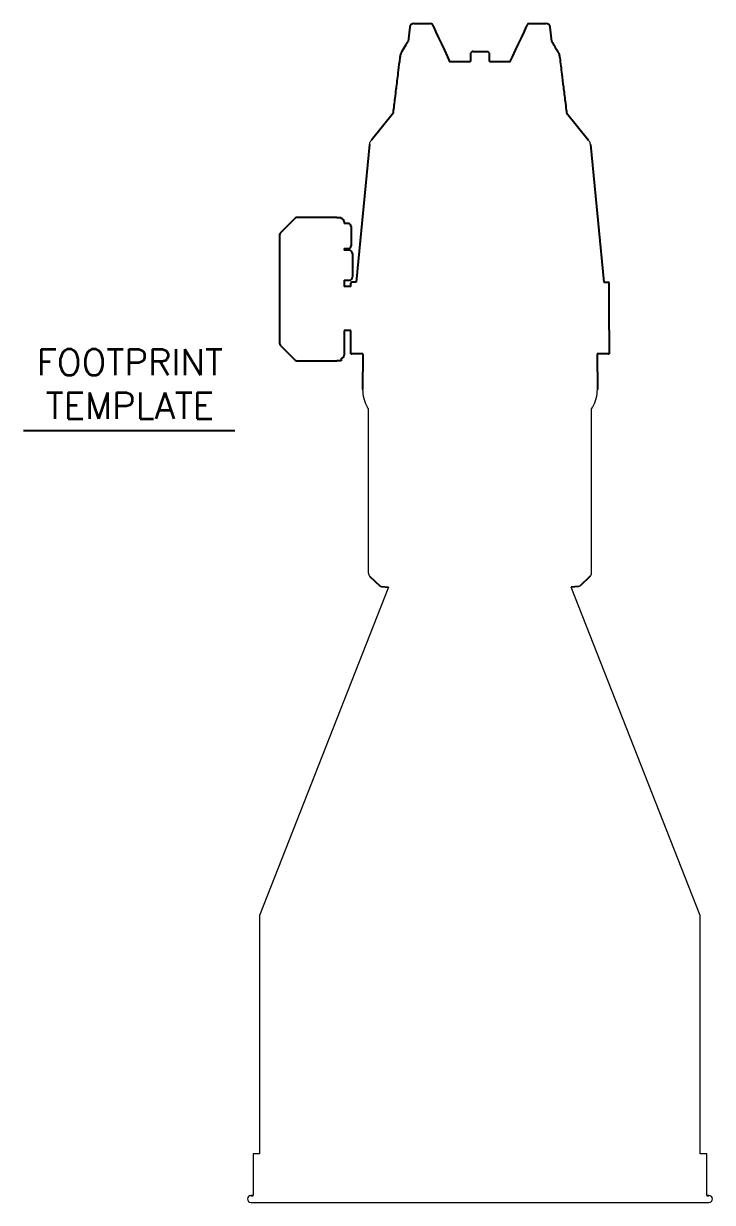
# Model space of a CAD drawing. Extents: x 2 to 136, y 1 to 99.
# Drawn here: x 115.78 to 135.5, y 65.09 to 98.81 of the extents above; entities that cross this region are included whole.
import ezdxf
from ezdxf.enums import TextEntityAlignment as Align

# ---------------------------------------------------------------- set-up
doc = ezdxf.new("R2010")
doc.units = 0
doc.header["$MEASUREMENT"] = 0
doc.linetypes.add('SLD-Solid', pattern=[0])
doc.layers.add('OBJECT', color=7, linetype='CONTINUOUS')
doc.styles.get("Standard").update_dxf_attribs({"font": 'SIMPLEX'})

msp = doc.modelspace()

# ---------------------------------------------------------------- linework, layer by layer
at = {"layer": 'OBJECT'}
for p, q in [((126.836, 98.709), (126.787, 98.305)), ((126.955, 98.815), (127.433, 98.815)), ((130.259, 98.815), (130.737, 98.815)), ((130.906, 98.305), (130.856, 98.709)), ((128.621, 98.015), (128.571, 97.965)), ((128.571, 97.965), (128.571, 97.727)), ((128.621, 98.015), (128.622, 98.015)), ((128.639, 98.015), (128.622, 98.015)), ((128.639, 98.015), (129.071, 98.015)), ((129.121, 97.965), (129.071, 98.015)), ((129.121, 97.727), (129.121, 97.965)), ((126.367, 96.261), (125.739, 95.48)), ((126.367, 96.261), (126.368, 96.272)), ((131.327, 96.263), (131.956, 95.48)), ((125.684, 95.352), (125.306, 91.416)), ((132.011, 95.352), (132.389, 91.416)), ((123.558, 93.248), (123.13, 92.82)), ((124.745, 93.268), (123.607, 93.268)), ((124.745, 93.268), (124.87, 93.268)), ((124.87, 93.268), (124.87, 93.238)), ((124.96, 93.148), (124.96, 93.091)), ((125.08, 93.091), (124.96, 93.091)), ((123.11, 92.771), (123.11, 89.666)), ((125.16, 93.011), (125.16, 92.893)), ((125.16, 92.893), (125.16, 92.578)), ((125.16, 92.578), (125.16, 92.456)), ((124.96, 92.376), (125.08, 92.376)), ((124.96, 92.376), (124.96, 92.328)), ((125.104, 92.328), (124.96, 92.328)), ((125.2, 92.232), (125.2, 92.092)), ((125.2, 92.092), (125.2, 91.714)), ((124.96, 91.47), (125.104, 91.47)), ((124.96, 91.47), (124.96, 91.288)), ((125.306, 91.416), (125.177, 91.414)), ((125.2, 91.714), (125.2, 91.566)), ((132.389, 91.416), (132.518, 91.414)), ((124.96, 91.346), (124.96, 91.346)), ((125.148, 91.288), (124.96, 91.288)), ((132.548, 90.041), (132.548, 91.384)), ((125.148, 90.038), (124.96, 90.038)), ((124.96, 90.038), (124.96, 89.328)), ((125.148, 89.363), (125.148, 90.038)), ((132.548, 90.041), (132.548, 89.363)), ((123.13, 89.616), (123.558, 89.189)), ((123.607, 89.168), (124.745, 89.168)), ((124.87, 89.168), (124.745, 89.168)), ((124.87, 89.238), (124.87, 89.168)), ((125.148, 89.363), (125.177, 89.363)), ((125.493, 89.363), (125.177, 89.363)), ((125.493, 89.363), (125.488, 88.348)), ((132.202, 89.363), (132.208, 88.348)), ((132.518, 89.363), (132.202, 89.363)), ((132.518, 89.363), (132.548, 89.363)), ((125.689, 83.006), (125.988, 82.718)), ((132.006, 83.006), (131.707, 82.718)), ((126.03, 82.706), (126.232, 82.693)), ((131.665, 82.706), (131.461, 82.693)), ((122.292, 65.287), (122.352, 65.287)), ((135.341, 65.287), (135.402, 65.287))]:
    msp.add_line(p, q, dxfattribs=at)
at = {"layer": 'OBJECT', "lineweight": 15}
for p, q in [((125.653, 83.094), (125.653, 87.778)), ((132.043, 83.094), (132.043, 87.778))]:
    msp.add_line(p, q, dxfattribs=at)
at = {"layer": 'OBJECT', "color": 1}
msp.add_line((115.781, 87.175), (121.834, 87.175), dxfattribs=at)
at = {"layer": 'OBJECT', "linetype": 'SLD-Solid', "lineweight": 15}
for p, q in [((126.232, 82.693), (122.54, 73.295)), ((135.153, 73.295), (131.461, 82.693)), ((122.54, 73.295), (122.54, 66.476)), ((135.153, 66.476), (135.153, 73.295)), ((122.352, 66.476), (122.352, 65.287)), ((122.54, 66.476), (122.352, 66.476)), ((135.341, 66.476), (135.153, 66.476)), ((135.341, 65.287), (135.341, 66.476)), ((122.292, 65.087), (135.402, 65.087))]:
    msp.add_line(p, q, dxfattribs=at)
at = {"layer": 'OBJECT', "flags": 128}
for points in [[(127.512, 98.728), (127.584, 98.573), (127.66, 98.409), (127.742, 98.235), (127.827, 98.051), (127.917, 97.859), (127.979, 97.727), (128.571, 97.727)], [(129.121, 97.727), (129.714, 97.727), (129.775, 97.859), (129.865, 98.051), (129.951, 98.235), (130.032, 98.409), (130.109, 98.573), (130.18, 98.728)], [(131.339, 96.235), (131.339, 96.235), (131.339, 96.235)]]:
    msp.add_lwpolyline(points, dxfattribs=at)
at = {"layer": 'OBJECT'}
for centre, radius, start, end in [((126.955, 98.695), 0.12, 90, 173), ((127.433, 98.755), 0.06, 25, 90), ((130.259, 98.755), 0.06, 90, 155), ((130.737, 98.695), 0.12, 7, 90), ((123.607, 93.198), 0.07, 90, 135), ((124.87, 93.148), 0.09, 0, 90), ((125.08, 93.011), 0.08, 0, 90), ((123.18, 92.771), 0.07, 135, 180), ((125.08, 92.456), 0.08, 270, 0), ((125.104, 92.232), 0.096, 0, 90), ((125.104, 91.566), 0.096, 270, 0), ((125.178, 91.384), 0.03, 91, 180), ((132.518, 91.384), 0.03, 0, 89), ((123.18, 89.666), 0.07, 180, 225), ((123.607, 89.238), 0.07, 225, 270), ((124.87, 89.328), 0.09, 270.0001, 0)]:
    msp.add_arc(centre, radius, start, end, dxfattribs=at)
at = {"layer": 'OBJECT', "lineweight": 15}
for centre, radius, start, end in [((126.488, 88.348), 1, 180, 210.0005), ((131.208, 88.348), 1, 329.9995, 360), ((125.778, 83.094), 0.125, 179.9996, 225.0011), ((125.778, 83.094), 0.125, 179.9996, 225.0012), ((131.918, 83.094), 0.125, 314.9989, 0.0004), ((131.918, 83.094), 0.125, 314.9988, 0.0004)]:
    msp.add_arc(centre, radius, start, end, dxfattribs=at)
at = {"layer": 'OBJECT', "linetype": 'SLD-Solid', "lineweight": 15}
for centre, start, end in [((122.292, 65.187), 90, 270), ((135.402, 65.187), 270, 90)]:
    msp.add_arc(centre, 0.1, start, end, dxfattribs=at)
at = {"layer": 'OBJECT'}
for points, knots in [([(127.487, 98.78), (127.488, 98.779), (127.489, 98.776), (127.498, 98.757), (127.508, 98.736), (127.512, 98.728)], [0, 0, 0, 0, 0.351629, 0.714776, 1, 1, 1, 1]), ([(130.18, 98.728), (130.184, 98.735), (130.192, 98.753), (130.201, 98.772), (130.205, 98.78), (130.205, 98.78), (130.205, 98.78)], [0, 0, 0, 0, 0.23048, 0.568581, 0.916913, 1, 1, 1, 1]), ([(126.623, 98.022), (126.66, 98.086), (126.714, 98.18), (126.769, 98.274), (126.787, 98.305)], [0, 0, 0, 0, 0.5600031, 0.8326974, 0.8326974, 0.8326974, 0.8326974]), ([(130.906, 98.305), (130.931, 98.261), (130.986, 98.166), (131.04, 98.072), (131.069, 98.022)], [0.1673034, 0.1673034, 0.1673034, 0.1673034, 0.5600131, 1, 1, 1, 1]), ([(126.458, 97.004), (126.477, 97.159), (126.511, 97.435), (126.545, 97.712), (126.56, 97.833)], [0, 0, 0, 0, 0.560059, 1, 1, 1, 1]), ([(126.56, 97.833), (126.566, 97.866), (126.578, 97.933), (126.608, 97.992), (126.623, 98.022)], [0, 0, 0, 0, 0.499957, 1, 1, 1, 1]), ([(131.069, 98.022), (131.084, 97.992), (131.115, 97.933), (131.126, 97.866), (131.132, 97.833)], [0, 0, 0, 0, 0.500043, 1, 1, 1, 1]), ([(131.132, 97.833), (131.151, 97.679), (131.185, 97.402), (131.219, 97.126), (131.234, 97.004)], [0, 0, 0, 0, 0.559941, 1, 1, 1, 1]), ([(126.368, 96.272), (126.369, 96.272), (126.385, 96.41), (126.413, 96.632), (126.443, 96.875), (126.456, 96.982), (126.458, 97.003), (126.458, 97.004)], [0, 0, 0, 0, 0.002274, 0.563506, 0.91051, 0.997261, 1, 1, 1, 1]), ([(131.234, 97.004), (131.234, 97.003), (131.251, 96.866), (131.278, 96.643), (131.308, 96.4), (131.321, 96.294), (131.324, 96.272), (131.324, 96.272)], [0, 0, 0, 0, 0.002739, 0.563972, 0.910976, 0.997726, 1, 1, 1, 1]), ([(131.324, 96.272), (131.324, 96.27), (131.324, 96.268), (131.325, 96.266), (131.325, 96.265)], [0, 0, 0, 0, 0.560052, 1, 1, 1, 1]), ([(131.339, 96.235), (131.339, 96.235), (131.339, 96.235), (131.339, 96.235), (131.339, 96.235), (131.339, 96.235), (131.339, 96.236), (131.339, 96.236), (131.339, 96.236), (131.339, 96.236), (131.339, 96.235), (131.339, 96.235), (131.339, 96.235), (131.339, 96.235), (131.339, 96.235)], [0, 0, 0, 0, 0.156108, 0.22009, 0.277027, 0.329475, 0.381608, 0.436318, 0.497329, 0.61508, 0.669958, 0.725281, 0.84818, 1, 1, 1, 1]), ([(125.148, 91.288), (125.148, 91.292), (125.148, 91.316), (125.148, 91.347), (125.148, 91.378), (125.148, 91.382), (125.148, 91.384)], [0, 0, 0, 0, 0.053742, 0.36211, 0.67887, 1, 1, 1, 1])]:
    msp.add_open_spline(points, degree=3, knots=knots, dxfattribs=at)
at = {"layer": 'OBJECT', "lineweight": 15}
for points, knots in [([(125.685, 95.352), (125.689, 95.371), (125.697, 95.418), (125.723, 95.457), (125.739, 95.48)], [0, 0, 0, 0, 0.40422, 1, 1, 1, 1]), ([(132.01, 95.352), (132.007, 95.371), (131.998, 95.418), (131.972, 95.457), (131.956, 95.48)], [0, 0, 0, 0, 0.40422, 1, 1, 1, 1]), ([(125.653, 87.778), (125.652, 87.785), (125.651, 87.796), (125.646, 87.806), (125.644, 87.809)], [0, 0, 0, 0, 0.643567, 1, 1, 1, 1]), ([(132.043, 87.778), (132.043, 87.785), (132.044, 87.796), (132.049, 87.806), (132.051, 87.809)], [0, 0, 0, 0, 0.643567, 1, 1, 1, 1])]:
    msp.add_open_spline(points, degree=3, knots=knots, dxfattribs=at)
for points in [[(125.644, 87.809), (125.622, 87.848)], [(132.051, 87.809), (132.074, 87.848)], [(125.988, 82.718), (126.03, 82.706)], [(131.707, 82.718), (131.665, 82.706)]]:
    msp.add_open_spline(points, degree=1, dxfattribs=at)

# ---------------------------------------------------------------- texts
at = {"layer": 'OBJECT', "color": 1}
for s, p in [('FOOTPRINT', (118.826, 88.751)), ('TEMPLATE', (118.826, 87.507))]:
    msp.add_text(s, height=0.75, dxfattribs=at).set_placement(p, align=Align.CENTER)

doc.saveas('drawing.dxf')
